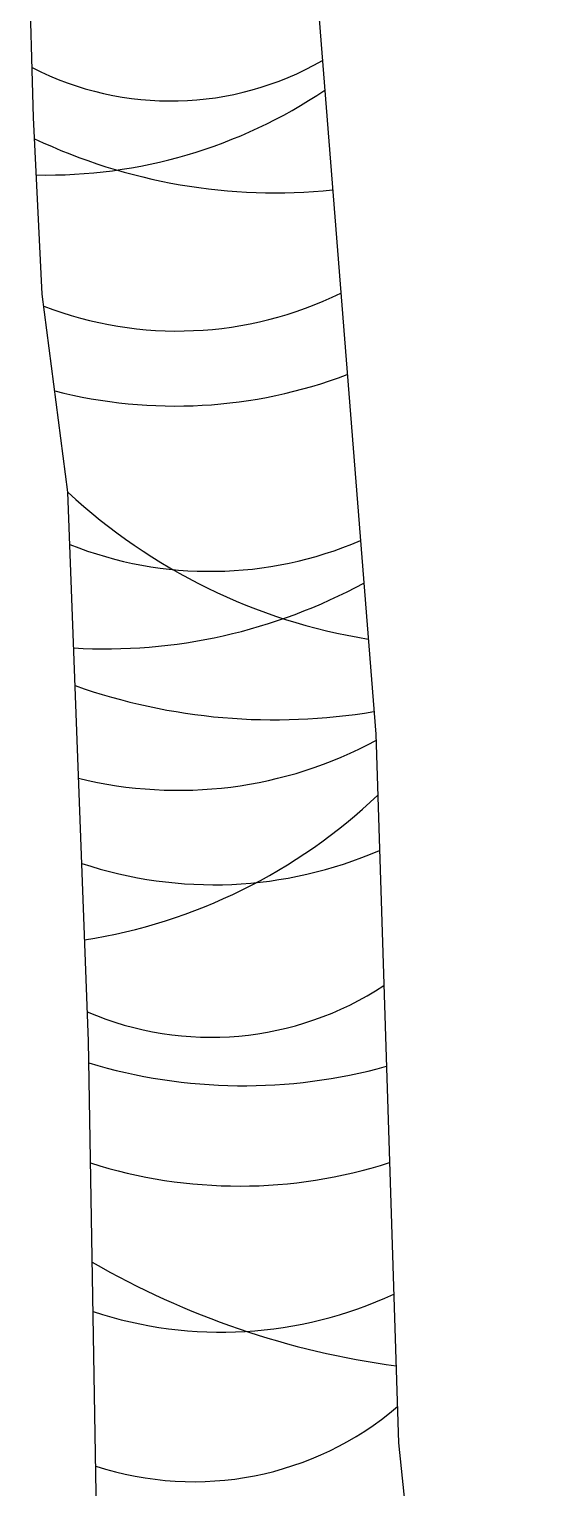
# Model space of a CAD drawing. Header units: millimetres. Extents: x 603733 to 1211550, y 1310999 to 2622648.
# Drawn here: x 604431.887 to 604432.632, y 1311058.972 to 1311061.023 of the extents above; entities that cross this region are included whole.
import ezdxf

# ---------------------------------------------------------------- set-up
doc = ezdxf.new("R2010")
doc.units = ezdxf.units.MM
doc.layers.add('elenarbi-Trees', color=42, linetype='Continuous')

# ---------------------------------------------------------------- blocks, each defined once
blk = doc.blocks.new('A$C7BB81706')
at = {"layer": 'elenarbi-Trees', "color": 3}
blk.add_lwpolyline([(131.487, 170.218), (135.121, 124.361), (136.485, 82.137), (140.123, 46.997), (141.94, 27.02), (144.212, 11.583), (146.029, 4.319), (146, 1.424), (117.046, 0.723), (120.028, 27.551), (119.712, 39.841), (120.69, 50.594), (120.69, 61.835), (118.489, 77.965), (117.999, 106.069), (116.781, 138.773), (115.241, 150.576), (114.726, 161.097), (114.47, 170.334)], dxfattribs=at)
at = {"layer": 'elenarbi-Trees', "color": 32}
for centre, radius, start, end in [((122.91, 180.19), 18.115, 242.84853, 299.90436), ((115.526, 187.316), 29.652, 268.77873, 303.94167), ((129.119, 190.113), 33.505, 244.67763, 275.88058), ((123.31, 170.503), 22.13, 248.87586, 296.08316), ((123.175, 172.807), 28.903, 255.61251, 290.76859), ((140.163, 163.904), 34.327, 227.06508, 260.79667), ((125.263, 156.81), 22.753, 248.42715, 293.14908), ((118.994, 161.706), 32.265, 266.68252, 298.53834), ((129.092, 160.892), 35.679, 250.54797, 279.55512), ((123.365, 145.798), 24.786, 256.11226, 298.34725), ((112.68, 144.414), 32.712, 278.96048, 313.60033), ((125.464, 140.289), 24.902, 251.60229, 293.37746), ((125.306, 125.063), 18.76, 246.86437, 303.29826), ((127.24, 135.262), 31.847, 253.17429, 285.51709), ((126.995, 126.744), 29.305, 252.38359, 287.7842), ((142.972, 135.773), 49.496, 240.00692, 262.29631), ((125.927, 113.158), 24.423, 251.75339, 294.87106), ((124.277, 98.543), 18.715, 251.82747, 310.43549)]:
    blk.add_arc(centre, radius, start, end, dxfattribs=at)

msp = doc.modelspace()

# ---------------------------------------------------------------- block references
at = {"xscale": 0.02360150058103174, "yscale": 0.02360150058103174, "zscale": 0.02360150058103174}
msp.add_blockref('A$C7BB81706', (604429.1856, 1311057.0964), dxfattribs=at)

doc.saveas('drawing.dxf')
